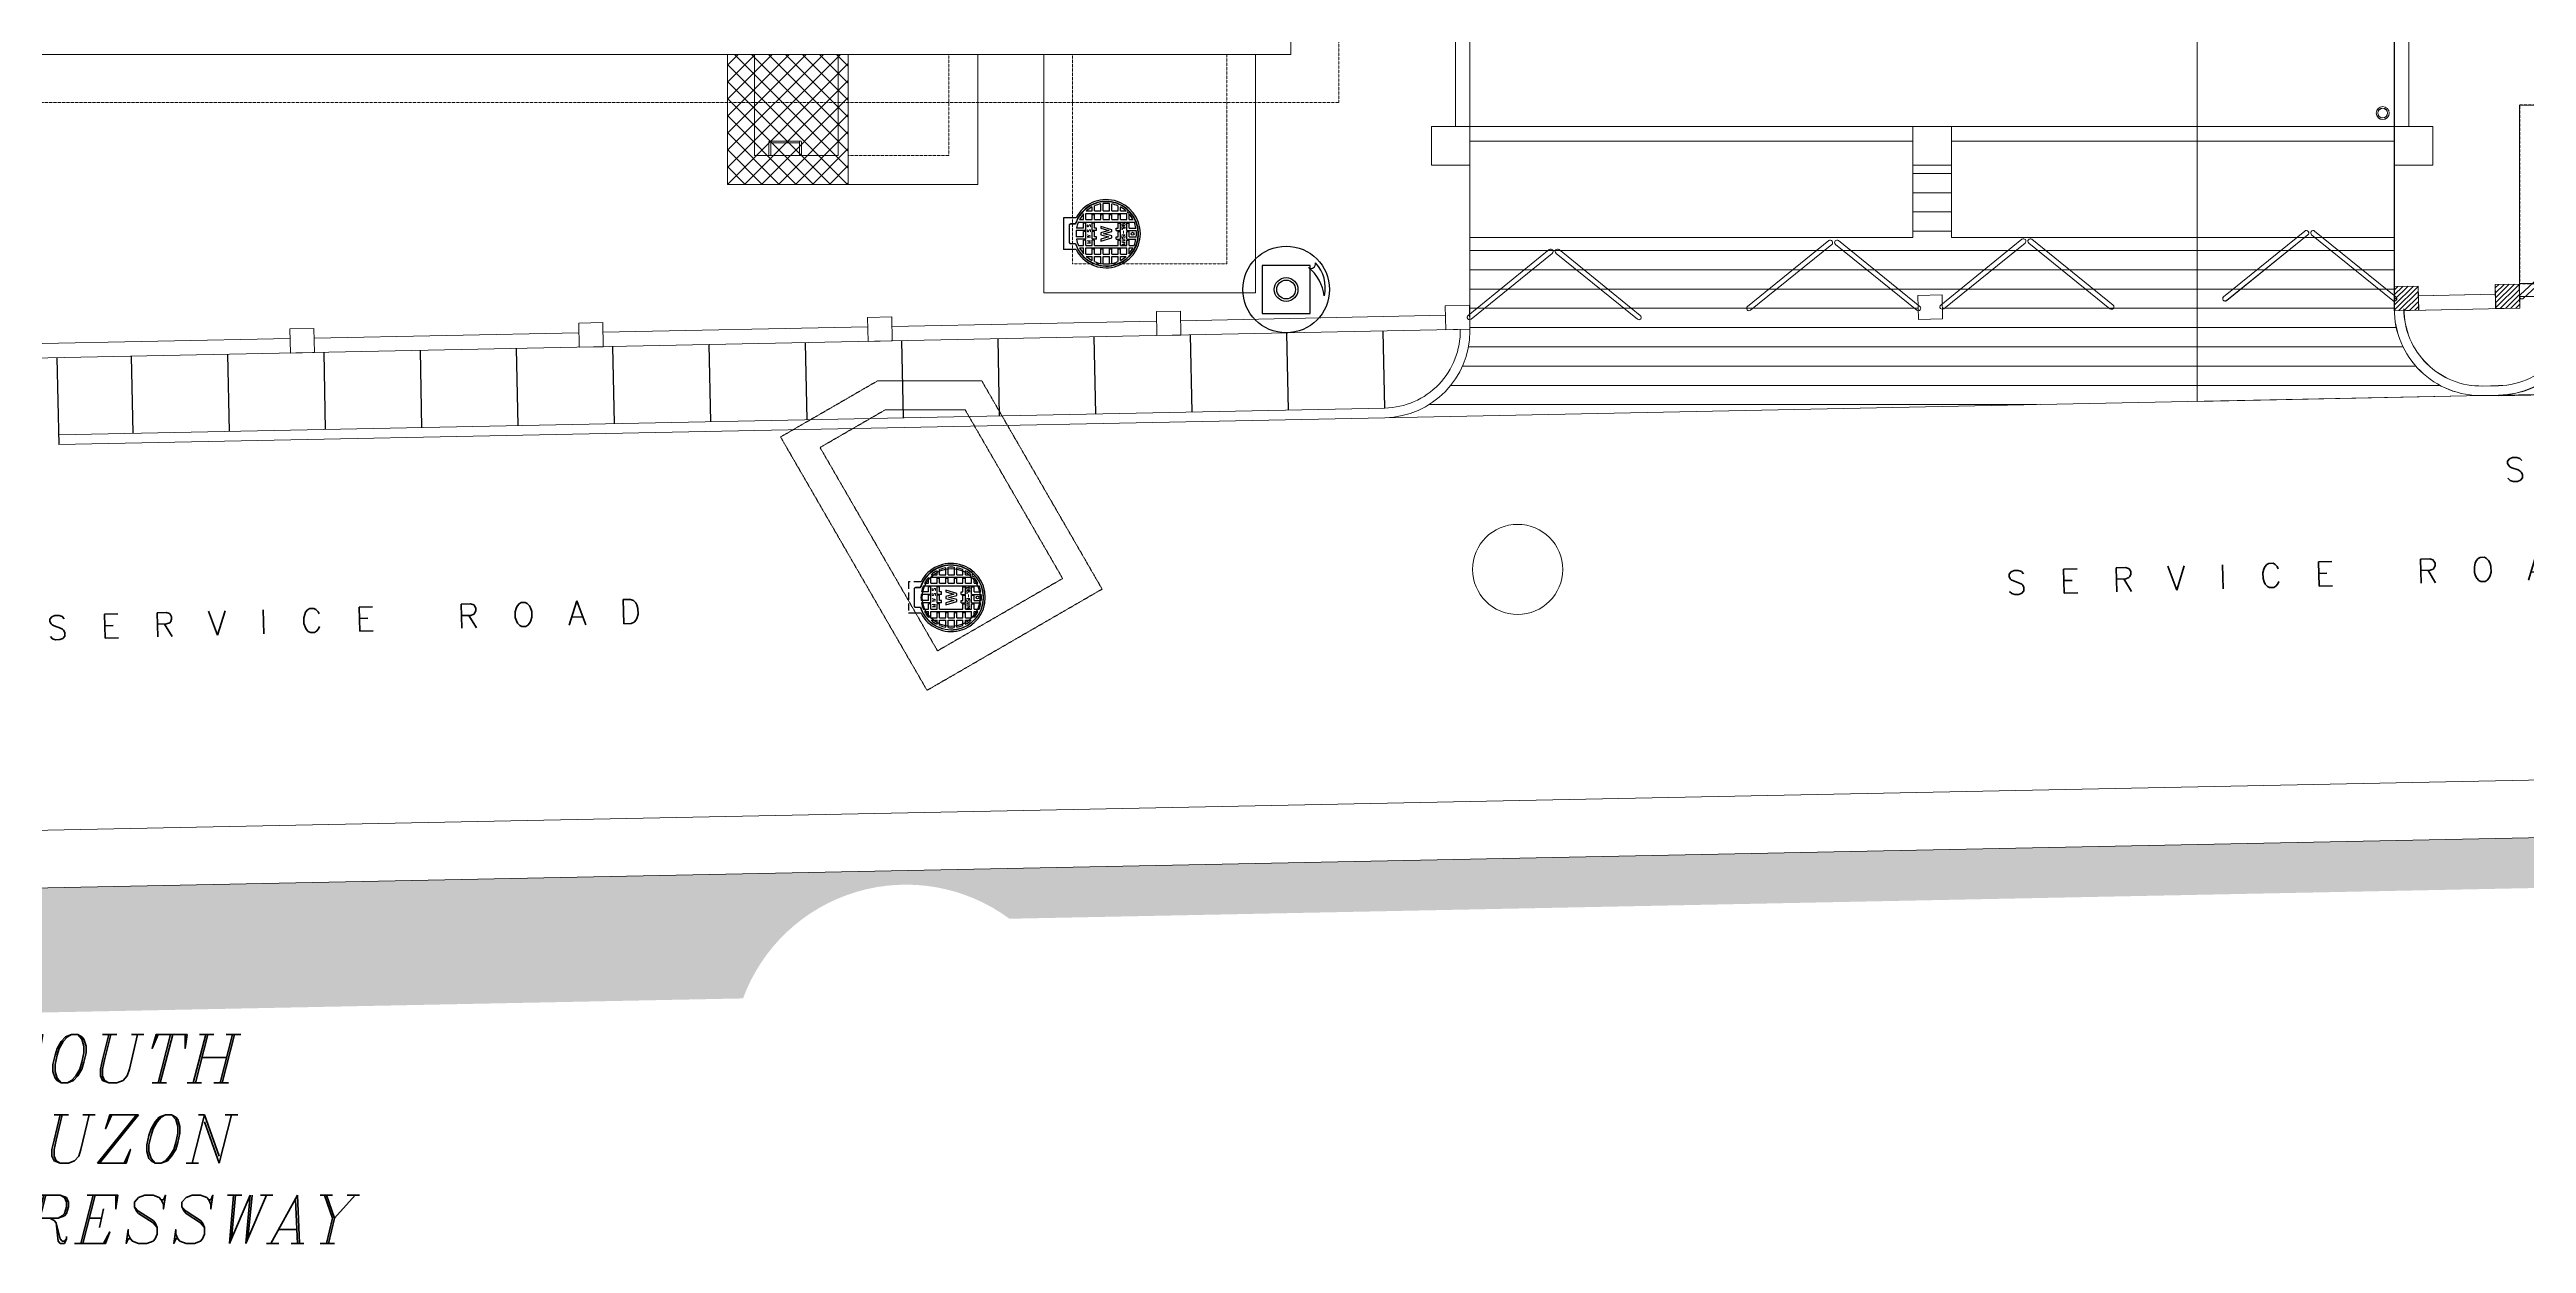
# Model space of a CAD drawing. Header units: inches. Extents: x 25480 to 951550, y -607927 to 1377809.
# Drawn here: x 462051 to 487772, y 332753 to 345146 of the extents above; entities that cross this region are included whole.
import ezdxf
from ezdxf.enums import TextEntityAlignment as Align

# ---------------------------------------------------------------- set-up
doc = ezdxf.new("R2010")
doc.units = ezdxf.units.IN
doc.header["$MEASUREMENT"] = 0
doc.linetypes.add('HIDDEN', pattern=[0.375, 0.25, -0.125])
doc.linetypes.add('HIDDENX2', pattern=[0.75, 0.5, -0.25])
doc.layers.add('DIM', color=251, linetype='Continuous', lineweight=0)
doc.layers.add('M-HVAC-EQPM-NEW', color=5, linetype='Continuous')
doc.layers.add('M-X-BKGD', color=8, linetype='Continuous')
doc.styles.add('SIMPLEX', font='simplex.shx')
doc.styles.add('style2', font='simplex.shx', dxfattribs={"height": 0.015})
pattern_1 = [(4.16553, (493005.23, 337518.185), (9003.11766, 711.596855), [100.902, -9989.316]), (321.12243, (493105.866, 337525.514), (-7010.250553, 5693.759005), [173.151, -17141.944]), (268.66313, (493240.663, 337416.835), (306.18396, 11145.346756), [122.091, -12087.024]), (43.42643, (493581.5, 337349.43), (-10931.96553, -10298.282956), [157.6785, -15610.1685]), (68.98643, (493696.014, 337457.823), (-3530.17963, -9088.472867), [154.616, -15307.03]), (133.42643, (493751.458, 337602.157), (10298.282956, -10931.96553), [157.6785, -15610.1685]), (173.84693, (493643.066, 337716.672), (12227.129326, -1345.29102), [208.522, -20643.637]), (208.40803, (493435.746, 337739.022), (-15216.429328, -8262.733807), [196.866, -19489.741]), (257.58233, (493262.586, 337645.364), (-2427.058433, -11188.02435), [158.2125, -15663.055]), (311.38913, (493228.565, 337490.85), (-5430.260105, 6255.97933), [180.624, -8850.572]), (358.55013, (493347.987, 337355.342), (12205.792265, -284.8446), [233.586, -23125.031]), (274.96683, (493051.21, 337869.2), (668.92233, -6882.22696), [79.726, -7892.883]), (307.62193, (493058.114, 337789.772), (-5992.479818, 7835.986111), [151.678, -15016.133]), (1.1527, (493150.7, 337669.63), (519.554, 540.892), [106.066, -954.594]), (339.35133, (493126.22, 337568.36), (-3743.56675, 1515.98464), [57.1185, -5654.711]), (67.95413, (493179.67, 337548.22), (-1017.76983, -2142.22907), [80.777, -3958.0965]), (167.11653, (493209.99, 337623.09), (-2661.78298, 476.87555), [131.197, -4242.017]), (297.71783, (493082.1, 337652.34), (-562.2307, 1579.9987), [94.868, -2276.84]), (152.54223, (493493.39, 337246.875), (-6967.57603, 3572.86781), [132.9, -13157.134]), (206.49893, (493375.46, 337308.155), (7878.657134, 3871.59745), [111.496, -11038.056]), (69.35133, (492978.19, 337544.16), (-1515.98464, -3743.56675), [114.236, -5597.5935]), (119.76323, (493018.47, 337651.06), (3850.260865, -6818.21028), [132.9, -13157.134]), (115.59673, (493815.51, 337582.23), (1665.35413, -3679.5512), [128.16, -6279.843]), (70.92783, (493760.14, 337697.81), (-3010.639065, -8547.57573), [107.3835, -10630.982]), (202.95413, (493492.33, 338090.25), (-3679.55298, -1665.35021), [114.236, -5597.5935]), (153.50673, (493387.14, 338045.7), (9109.805833, -4590.63639), [125.723, -12446.568]), (205.59673, (493757.37, 337835.67), (3679.5512, 1665.35413), [64.08, -6343.923]), (237.46263, (493524.78, 338059.08), (-1537.3251, -2683.11987), [38.2425, -3786.022]), (302.11653, (493504.22, 338026.84), (-1103.1227, 2099.5523), [154.616, -2937.7125]), (322.16173, (493586.417, 337895.88), (-5928.47056, 4654.646416), [143.2875, -14185.442]), (79.84283, (493256.75, 337671.77), (-498.2149, -1601.3377), [108.1665, -2595.997]), (129.30993, (493275.826, 337778.24), (-8156.04726, 9914.201881), [188.8455, -18695.672]), (197.09813, (493156.19, 337924.355), (5800.44365, 1708.02711), [77.217, -7644.5055]), (226.1527, (493082.4, 337901.65), (21.338, -1060.446), [45, -705]), (256.40913, (493581.65, 337869.263), (1473.31367, 5864.455914), [104.193, -10315.14]), (184.16553, (493557.164, 337767.99), (-9003.11766, -711.596855), [201.804, -9888.414]), (136.1527, (493355.9, 337753.3), (-1060.446, -21.338), [195, -555]), (101.45753, (493215.26, 337888.413), (1772.03315, -8981.781657), [118.5855, -11739.9555]), (30.20733, (493191.7, 338004.63), (2619.1069, 1644.01324), [109.2015, -5350.881]), (343.79873, (493286.078, 338059.578), (15472.482433, -4462.598405), [177.799, -17602.1055]), (311.57883, (493456.816, 338009.97), (6512.041649, -7295.088476), [188.099, -18621.8055])]
pattern_2 = [(314.5323265, (-534237.744, -517723.44), (26.732058, 26.299184), [])]
pattern_3 = [(314.5323265, (-534216.594, -518773.633), (26.732058, 26.299184), [])]

# ---------------------------------------------------------------- blocks, each defined once
blk = doc.blocks.new('123')
at = {"layer": 'DIM', "linetype": 'Continuous', "lineweight": 0, "ltscale": 10}
h = blk.add_hatch(dxfattribs=at)
h.set_pattern_fill('ANSI31', color=8, scale=300, angle=-90.4677, style=0)
h.set_pattern_definition(pattern_2)
h.paths.add_polyline_path([(-785951, -1052408), (-785956, -1052158), (-786206, -1052163), (-786201, -1052413)])
h = blk.add_hatch(dxfattribs=at)
h.set_pattern_fill('ANSI31', color=8, scale=300, angle=-90.4677, style=0)
h.set_pattern_definition(pattern_2)
h.paths.add_polyline_path([(-785951, -1052408), (-785956, -1052158), (-786206, -1052163), (-786201, -1052413)])
h = blk.add_hatch(dxfattribs=at)
h.set_pattern_fill('ANSI31', color=8, scale=300, angle=-90.4677, style=0)
h.set_pattern_definition(pattern_3)
h.paths.add_polyline_path([(-785930, -1053458), (-785935, -1053208), (-786185, -1053213), (-786180, -1053463)])
h = blk.add_hatch(dxfattribs=at)
h.set_pattern_fill('ANSI31', color=8, scale=300, angle=-90.4677, style=0)
h.set_pattern_definition(pattern_3)
h.paths.add_polyline_path([(-785930, -1053458), (-785935, -1053208), (-786185, -1053213), (-786180, -1053463)])
at = {"ltscale": 10}
for p, q in [((-787084, -1053244), (-786957, -1059594)), ((-786058, -1053461), (-785950, -1058674))]:
    blk.add_line(p, q, dxfattribs=at)
at = {"layer": 'DIM', "linetype": 'Continuous', "lineweight": 0, "ltscale": 10}
for p, q in [((-787147, -1050112), (-787088, -1053078)), ((-786981, -1052635), (-786981, -1050112)), ((-786781, -1052383), (-786781, -1050112)), ((-786581, -1052251), (-786581, -1050112)), ((-786381, -1052181), (-786381, -1050112)), ((-786181, -1052160), (-786181, -1050112)), ((-785981, -1052160), (-785981, -1050112)), ((-785781, -1052160), (-785781, -1050112)), ((-785581, -1052160), (-785581, -1050112)), ((-787084, -1053244), (-786957, -1059594))]:
    blk.add_line(p, q, dxfattribs=at)
at = {"layer": 'DIM', "color": 8, "linetype": 'Continuous', "lineweight": 0, "ltscale": 10}
for p, q in [((-782586, -1050112), (-787147, -1050112)), ((-785445, -1052160), (-785445, -1050112)), ((-784445, -1052160), (-784445, -1050112)), ((-784445, -1052160), (-784445, -1050112)), ((-784295, -1051727), (-784295, -1050112)), ((-784295, -1051727), (-784295, -1050112)), ((-784295, -1052160), (-784295, -1051727)), ((-784295, -1052160), (-784295, -1051727)), ((-786206, -1052160), (-786180, -1053463)), ((-786206, -1052160), (-786180, -1053463)), ((-784695, -1052160), (-786188, -1052160)), ((-784695, -1052160), (-786188, -1052160)), ((-786056, -1052160), (-786056, -1052160)), ((-786056, -1052160), (-786056, -1052160)), ((-776395, -1052160), (-784445, -1052160)), ((-776395, -1052160), (-784445, -1052160)), ((-784295, -1052160), (-784295, -1052560)), ((-784295, -1052160), (-784295, -1052560)), ((-786051, -1052410), (-786035, -1053210)), ((-786051, -1052410), (-786035, -1053210)), ((-780195, -1052310), (-784295, -1052310)), ((-780195, -1052310), (-784295, -1052310)), ((-784295, -1052560), (-784695, -1052560)), ((-784295, -1052560), (-784695, -1052560)), ((-787088, -1053078), (-787084, -1053244)), ((-787088, -1053078), (-787084, -1053244)), ((-786988, -1053076), (-786984, -1053242)), ((-786988, -1053076), (-786984, -1053242)), ((-785923, -1053460), (-784071, -1053460)), ((-785923, -1053460), (-784071, -1053460))]:
    blk.add_line(p, q, dxfattribs=at)
at = {"layer": 'DIM'}
for points in [[(-785418, -1051263, 1), (-785379, -1051231), (-786061, -1050388, 1), (-786100, -1050419)], [(-785379, -1051333, 1), (-785418, -1051302), (-786100, -1052145, 1), (-786061, -1052176)], [(-785602, -1054017, 1), (-785565, -1053983), (-786040, -1053468, 1), (-786077, -1053502)]]:
    blk.add_lwpolyline(points, format="xyb", close=True, dxfattribs=at)
at = {"layer": 'DIM', "color": 8, "linetype": 'Continuous', "lineweight": 0, "ltscale": 10}
for points in [[(-786206, -1052163), (-786201, -1052413), (-785951, -1052408), (-785956, -1052158)], [(-786206, -1052163), (-786201, -1052413), (-785951, -1052408), (-785956, -1052158)], [(-784295, -1052560), (-784295, -1052160), (-784695, -1052160), (-784695, -1052560)], [(-784295, -1052560), (-784295, -1052160), (-784695, -1052160), (-784695, -1052560)], [(-786185, -1053213), (-786180, -1053463), (-785930, -1053458), (-785935, -1053208)], [(-786185, -1053213), (-786180, -1053463), (-785930, -1053458), (-785935, -1053208)], [(-784071, -1053460), (-784071, -1054126), (-786058, -1054126), (-786058, -1053460)]]:
    blk.add_lwpolyline(points, close=True, dxfattribs=at)
at = {"layer": 'DIM', "linetype": 'HIDDENX2', "lineweight": 0, "ltscale": 10}
blk.add_lwpolyline([(-784071, -1061656), (-784071, -1053460), (-785923, -1053460), (-785923, -1061656)], close=True, dxfattribs=at)
blk.add_lwpolyline([(-784071, -1061656), (-784071, -1053460), (-785923, -1053460), (-785923, -1061656)], close=True, dxfattribs=at)
at = {"layer": 'DIM', "color": 8, "linetype": 'Continuous', "lineweight": 0, "ltscale": 10}
for radius in [67.4, 50, 50]:
    blk.add_circle((-784154, -1052040), radius, dxfattribs=at)
for centre, radius, start, end in [((-786188, -1053060), 900, 90, 181.1527), ((-786188, -1053060), 900, 90, 181.1527), ((-786188, -1053060), 800, 90, 181.1527), ((-786188, -1053060), 800, 90, 181.1527), ((-786184, -1053226), 900, 181.1527, 270), ((-786184, -1053226), 900, 181.1527, 270), ((-786184, -1053226), 800, 181.1527, 279.0731), ((-786184, -1053226), 800, 181.1527, 279.0731)]:
    blk.add_arc(centre, radius, start, end, dxfattribs=at)
at = {"layer": 'DIM', "linetype": 'Continuous', "lineweight": 0, "ltscale": 10, "insert": (-787770, -1056391), "char_height": 250, "attachment_point": 5, "rotation": 271.6161, "style": 'SIMPLEX'}
blk.add_mtext('\\A1;S  E  R  V  I  C  E     R  O  A  D  ', dxfattribs=at)
blk.add_mtext('\\A1;S  E  R  V  I  C  E     R  O  A  D  ', dxfattribs=at)

msp = doc.modelspace()

# ---------------------------------------------------------------- hatches: boundary and pattern name
at = {"layer": 'M-X-BKGD'}
h = msp.add_hatch(dxfattribs=at)
h.set_pattern_fill('ANSI37', color=8, scale=1000, style=0)
h.set_pattern_definition([(45, (435241.31, 330757.27), (-88.38835, 88.38835), []), (135, (435241.31, 330757.27), (-88.38835, -88.38835), [])])
h.paths.add_polyline_path([(470345, 344596), (469090, 344596), (469090, 343746), (470345, 343746)])
h.paths.add_polyline_path([(470345, 345096), (469090, 345096), (469090, 344596), (470345, 344596)])
h = msp.add_hatch(dxfattribs=at)
h.set_pattern_fill('GRAVEL', color=8, scale=750, angle=135, style=0)
h.set_pattern_definition(pattern_1)
h.paths.add_polyline_path([(491328, 337033), (468473, 336573), (468499, 335281), (469252, 335296, -0.500163), (472019, 336123), (491338, 336512)])
h = msp.add_hatch(dxfattribs=at)
h.set_pattern_fill('GRAVEL', color=8, scale=750, angle=135, style=0)
h.set_pattern_definition(pattern_1)
h.paths.add_polyline_path([(468473, 336573), (438633, 335973), (438659, 334681), (468499, 335281)])

# ---------------------------------------------------------------- linework, layer by layer
at = {"layer": 'M-HVAC-EQPM-NEW', "color": 8, "linetype": 'Continuous', "lineweight": 0, "ltscale": 10}
for centre, radius in [((486279, 344486), 67.4), ((486279, 344486), 50), ((486279, 344486), 50), ((477296, 339749), 468)]:
    msp.add_circle(centre, radius, dxfattribs=at)
at = {"layer": 'M-HVAC-EQPM-NEW', "color": 8}
for centre, radius in [((473298, 343234), 14.9), ((473298, 343234), 14.9), ((474892, 342655), 450), ((474892, 342655), 123), ((474892, 342655), 97.2), ((471414, 339458), 300), ((471414, 339458), 300), ((471688, 339458), 14.9), ((471688, 339458), 14.9)]:
    msp.add_circle(centre, radius, dxfattribs=at)
at = {"layer": 'M-X-BKGD', "color": 8, "linetype": 'Continuous', "lineweight": 0, "ltscale": 10}
for p, q in [((474940, 355096), (474940, 345096)), ((474940, 355096), (474940, 345096)), ((476800, 352246), (476800, 344346)), ((476800, 352246), (476800, 344346)), ((486400, 352246), (486400, 344196)), ((486400, 352246), (486400, 344196)), ((476650, 344346), (476650, 348396)), ((476650, 348396), (476650, 344396)), ((476650, 344346), (476650, 348396)), ((476650, 348396), (476650, 344396)), ((486550, 348396), (486550, 344346)), ((486550, 348396), (486550, 344346)), ((474940, 345096), (447296, 345096)), ((474940, 345096), (447296, 345096)), ((469090, 345096), (469090, 343746)), ((469090, 345096), (469090, 343746)), ((471690, 345096), (471690, 343746)), ((471690, 345096), (471690, 343746)), ((487700, 342718), (487700, 344570)), ((487700, 342718), (487700, 344570)), ((477200, 344346), (476800, 344346)), ((477200, 344346), (476800, 344346)), ((476800, 344196), (477200, 344196)), ((477200, 344196), (476800, 344196)), ((476800, 344196), (477200, 344196)), ((477200, 344196), (476800, 344196)), ((485967, 344346), (477200, 344346)), ((485967, 344346), (477200, 344346)), ((481400, 344196), (477200, 344196)), ((481400, 344196), (477200, 344196)), ((486400, 344196), (481800, 344196)), ((486400, 344196), (481800, 344196)), ((486400, 344346), (485967, 344346)), ((486400, 344346), (485967, 344346)), ((486400, 344346), (486800, 344346)), ((486400, 344346), (486800, 344346)), ((486800, 344346), (486800, 343946)), ((486800, 344346), (486800, 343946)), ((476800, 343946), (476800, 342224)), ((476800, 343946), (476800, 342224)), ((481400, 343196), (481400, 343946)), ((481400, 343196), (481400, 343946)), ((481800, 343196), (481800, 343946)), ((481800, 343196), (481800, 343946)), ((486400, 343946), (486400, 342453)), ((486400, 343946), (486400, 342453)), ((471690, 343746), (469090, 343746)), ((471690, 343746), (469090, 343746)), ((481800, 343860), (481400, 343860)), ((481800, 343660), (481400, 343660)), ((481800, 343460), (481400, 343460)), ((476800, 343196), (481383, 343196)), ((476800, 343196), (481400, 343196)), ((481800, 343260), (481400, 343260)), ((486400, 343196), (481800, 343196)), ((486400, 343060), (476800, 343060)), ((486400, 342860), (476800, 342860)), ((486400, 342660), (476800, 342660)), ((486650, 342590), (487450, 342606)), ((486650, 342590), (487450, 342606)), ((473797, 342331), (476547, 342387)), ((476797, 342392), (476800, 342392)), ((481456, 342460), (476800, 342460)), ((486400, 342460), (481706, 342460)), ((486400, 342585), (486400, 342585)), ((486400, 342585), (486400, 342585)), ((486400, 342435), (487703, 342461)), ((486400, 342435), (487703, 342461)), ((449622, 341695), (476800, 342242)), ((449622, 341695), (476800, 342242)), ((461800, 342090), (464549, 342145)), ((464799, 342150), (467548, 342205)), ((467798, 342211), (470548, 342266)), ((470798, 342271), (473547, 342326)), ((486421, 342260), (476800, 342260)), ((486623, 341860), (476723, 341860)), ((486490, 342060), (476785, 342060)), ((486874, 341660), (476601, 341660)), ((487316, 341653), (487482, 341656)), ((487316, 341653), (487482, 341656)), ((487484, 341556), (493834, 341684)), ((462144, 341147), (475916, 341424)), ((462146, 341047), (475918, 341324)), ((462146, 341047), (475918, 341324)), ((475918, 341324), (487318, 341553)), ((482683, 341460), (476376, 341460)), ((487318, 341553), (487484, 341556)), ((487318, 341553), (487484, 341556)), ((437858, 336557), (512601, 338061)), ((437870, 335957), (512613, 337461))]:
    msp.add_line(p, q, dxfattribs=at)
at = {"layer": 'M-X-BKGD', "color": 8, "linetype": 'HIDDEN', "lineweight": 0, "ltscale": 10}
for p, q in [((475440, 354596), (475440, 344596)), ((475440, 354596), (475440, 344596)), ((471390, 345096), (471390, 344046)), ((471390, 345096), (471390, 344046)), ((475440, 344596), (446796, 344596)), ((475440, 344596), (446796, 344596)), ((471390, 344046), (470345, 344046)), ((471390, 344046), (470345, 344046))]:
    msp.add_line(p, q, dxfattribs=at)
at = {"layer": 'M-X-BKGD', "color": 8, "lineweight": 0}
for p, q in [((469370, 345096), (469370, 344046)), ((469370, 345096), (469370, 344046)), ((470240, 345096), (470240, 344046)), ((470240, 345096), (470240, 344046)), ((470345, 343746), (470345, 345096)), ((470345, 343746), (470345, 345096)), ((469520, 344046), (469520, 344186)), ((469520, 344046), (469520, 344186)), ((469850, 344196), (469530, 344196)), ((469850, 344196), (469530, 344196)), ((469540, 344046), (469540, 344186)), ((469540, 344046), (469540, 344186)), ((469840, 344176), (469540, 344176)), ((469840, 344176), (469540, 344176)), ((469840, 344046), (469840, 344186)), ((469840, 344046), (469840, 344186)), ((469860, 344046), (469860, 344186)), ((469860, 344046), (469860, 344186)), ((469370, 344046), (470240, 344046)), ((469370, 344046), (470240, 344046))]:
    msp.add_line(p, q, dxfattribs=at)
at = {"layer": 'M-X-BKGD', "color": 8}
for p, q in [((472579, 343398), (472579, 343070)), ((472711, 343398), (472579, 343398)), ((472579, 343398), (472579, 343070)), ((472711, 343398), (472579, 343398)), ((472747, 343380), (472788, 343380)), ((472747, 343380), (472788, 343380)), ((472788, 343380), (472788, 343441)), ((472788, 343380), (472788, 343441)), ((472813, 343380), (472813, 343445)), ((472813, 343445), (473236, 343445)), ((472813, 343380), (472813, 343445)), ((472813, 343445), (473236, 343445)), ((472813, 343380), (472878, 343380)), ((472813, 343380), (472878, 343380)), ((472817, 343470), (472878, 343470)), ((472817, 343470), (472878, 343470)), ((472878, 343470), (472878, 343511)), ((472878, 343470), (472878, 343511)), ((472878, 343380), (472878, 343435)), ((472878, 343435), (472903, 343435)), ((472878, 343380), (472878, 343435)), ((472878, 343435), (472903, 343435)), ((472903, 343470), (472903, 343523)), ((472903, 343470), (472903, 343523)), ((472903, 343470), (472967, 343470)), ((472903, 343470), (472967, 343470)), ((472903, 343380), (472903, 343435)), ((472903, 343380), (472903, 343435)), ((472903, 343380), (472967, 343380)), ((472903, 343380), (472967, 343380)), ((472967, 343470), (472967, 343542)), ((472967, 343470), (472967, 343542)), ((472967, 343435), (472992, 343435)), ((472967, 343380), (472967, 343435)), ((472967, 343435), (472992, 343435)), ((472967, 343380), (472967, 343435)), ((472992, 343470), (472992, 343546)), ((472992, 343470), (472992, 343546)), ((472992, 343470), (473057, 343470)), ((472992, 343470), (473057, 343470)), ((472992, 343380), (472992, 343435)), ((472992, 343380), (472992, 343435)), ((472992, 343380), (473057, 343380)), ((472992, 343380), (473057, 343380)), ((473057, 343470), (473057, 343546)), ((473057, 343470), (473057, 343546)), ((473057, 343380), (473057, 343435)), ((473057, 343435), (473082, 343435)), ((473057, 343380), (473057, 343435)), ((473057, 343435), (473082, 343435)), ((473082, 343470), (473082, 343542)), ((473082, 343470), (473082, 343542)), ((473082, 343470), (473146, 343470)), ((473082, 343470), (473146, 343470)), ((473082, 343380), (473082, 343435)), ((473082, 343380), (473082, 343435)), ((473082, 343380), (473146, 343380)), ((473082, 343380), (473146, 343380)), ((473146, 343470), (473146, 343523)), ((473146, 343470), (473146, 343523)), ((473146, 343380), (473146, 343435)), ((473146, 343435), (473171, 343435)), ((473146, 343380), (473146, 343435)), ((473146, 343435), (473171, 343435)), ((473171, 343470), (473171, 343511)), ((473171, 343470), (473171, 343511)), ((473171, 343470), (473232, 343470)), ((473171, 343470), (473232, 343470)), ((473171, 343380), (473171, 343435)), ((473171, 343380), (473171, 343435)), ((473171, 343380), (473236, 343380)), ((473171, 343380), (473236, 343380)), ((473236, 343380), (473236, 343445)), ((473236, 343380), (473236, 343445)), ((473261, 343380), (473261, 343441)), ((473261, 343380), (473261, 343441)), ((473261, 343380), (473302, 343380)), ((473261, 343380), (473302, 343380)), ((472813, 343266), (472712, 343266)), ((472813, 343266), (472712, 343266)), ((472788, 343201), (472712, 343201)), ((472788, 343201), (472712, 343201)), ((472788, 343291), (472716, 343291)), ((472788, 343291), (472716, 343291)), ((472813, 343176), (472716, 343176)), ((472813, 343176), (472716, 343176)), ((472735, 343355), (473314, 343355)), ((472735, 343355), (473314, 343355)), ((472813, 343345), (472788, 343345)), ((472788, 343291), (472788, 343345)), ((472813, 343345), (472788, 343345)), ((472788, 343291), (472788, 343345)), ((472813, 343256), (472788, 343256)), ((472788, 343201), (472788, 343256)), ((472813, 343256), (472788, 343256)), ((472788, 343201), (472788, 343256)), ((472813, 343166), (472788, 343166)), ((472788, 343112), (472788, 343166)), ((472813, 343166), (472788, 343166)), ((472788, 343112), (472788, 343166)), ((472813, 343266), (472813, 343345)), ((472813, 343266), (472813, 343345)), ((472813, 343176), (472813, 343256)), ((472813, 343176), (472813, 343256)), ((472813, 343112), (472813, 343166)), ((472813, 343112), (472813, 343166)), ((472903, 343345), (472878, 343345)), ((472878, 343266), (472878, 343345)), ((472903, 343345), (472878, 343345)), ((472878, 343266), (472878, 343345)), ((472923, 343266), (472878, 343266)), ((472923, 343266), (472878, 343266)), ((472878, 343176), (472878, 343256)), ((472903, 343256), (472878, 343256)), ((472878, 343176), (472878, 343256)), ((472903, 343256), (472878, 343256)), ((472923, 343176), (472878, 343176)), ((472923, 343176), (472878, 343176)), ((472903, 343166), (472878, 343166)), ((472878, 343112), (472878, 343166)), ((472903, 343166), (472878, 343166)), ((472878, 343112), (472878, 343166)), ((472903, 343291), (472903, 343345)), ((472903, 343291), (472903, 343345)), ((472923, 343291), (472903, 343291)), ((472923, 343291), (472903, 343291)), ((472903, 343201), (472903, 343256)), ((472903, 343201), (472903, 343256)), ((472923, 343201), (472903, 343201)), ((472923, 343201), (472903, 343201)), ((472903, 343112), (472903, 343166)), ((472903, 343112), (472903, 343166)), ((472923, 343266), (472923, 343291)), ((472923, 343266), (472923, 343291)), ((472923, 343176), (472923, 343201)), ((472923, 343176), (472923, 343201)), ((472968, 343309), (472968, 343290)), ((473081, 343275), (472968, 343309)), ((472968, 343309), (472968, 343290)), ((473081, 343275), (472968, 343309)), ((472968, 343290), (473052, 343266)), ((472968, 343290), (473052, 343266)), ((473052, 343266), (472968, 343244)), ((473052, 343266), (472968, 343244)), ((472968, 343244), (472968, 343223)), ((472968, 343244), (472968, 343223)), ((472968, 343223), (473052, 343201)), ((472968, 343223), (473052, 343201)), ((473052, 343201), (472968, 343177)), ((473052, 343201), (472968, 343177)), ((472968, 343158), (473081, 343192)), ((472968, 343158), (473081, 343192)), ((472968, 343177), (472968, 343158)), ((472968, 343177), (472968, 343158)), ((472997, 343234), (473081, 343256)), ((472997, 343234), (473081, 343256)), ((473081, 343212), (472997, 343234)), ((473081, 343212), (472997, 343234)), ((473041, 343222), (473041, 343222)), ((473041, 343222), (473041, 343222)), ((473052, 343201), (473052, 343201)), ((473052, 343201), (473052, 343201)), ((473081, 343256), (473081, 343275)), ((473081, 343256), (473081, 343275)), ((473081, 343192), (473081, 343212)), ((473081, 343192), (473081, 343212)), ((473126, 343266), (473126, 343291)), ((473126, 343291), (473146, 343291)), ((473126, 343266), (473126, 343291)), ((473126, 343291), (473146, 343291)), ((473126, 343266), (473171, 343266)), ((473126, 343266), (473171, 343266)), ((473126, 343176), (473126, 343201)), ((473126, 343201), (473146, 343201)), ((473126, 343176), (473126, 343201)), ((473126, 343201), (473146, 343201)), ((473126, 343176), (473171, 343176)), ((473126, 343176), (473171, 343176)), ((473146, 343345), (473171, 343345)), ((473146, 343291), (473146, 343345)), ((473146, 343345), (473171, 343345)), ((473146, 343291), (473146, 343345)), ((473146, 343201), (473146, 343256)), ((473146, 343256), (473171, 343256)), ((473146, 343201), (473146, 343256)), ((473146, 343256), (473171, 343256)), ((473146, 343166), (473171, 343166)), ((473146, 343112), (473146, 343166)), ((473146, 343166), (473171, 343166)), ((473146, 343112), (473146, 343166)), ((473171, 343266), (473171, 343345)), ((473171, 343266), (473171, 343345)), ((473171, 343176), (473171, 343256)), ((473171, 343176), (473171, 343256)), ((473171, 343112), (473171, 343166)), ((473171, 343112), (473171, 343166)), ((473236, 343345), (473261, 343345)), ((473236, 343266), (473236, 343345)), ((473236, 343345), (473261, 343345)), ((473236, 343266), (473236, 343345)), ((473236, 343266), (473337, 343266)), ((473236, 343266), (473337, 343266)), ((473236, 343256), (473261, 343256)), ((473236, 343176), (473236, 343256)), ((473236, 343256), (473261, 343256)), ((473236, 343176), (473236, 343256)), ((473236, 343176), (473333, 343176)), ((473236, 343176), (473333, 343176)), ((473236, 343166), (473261, 343166)), ((473236, 343112), (473236, 343166)), ((473236, 343166), (473261, 343166)), ((473236, 343112), (473236, 343166)), ((473261, 343291), (473261, 343345)), ((473261, 343291), (473261, 343345)), ((473261, 343291), (473333, 343291)), ((473261, 343291), (473333, 343291)), ((473261, 343201), (473261, 343256)), ((473261, 343201), (473261, 343256)), ((473261, 343201), (473337, 343201)), ((473261, 343201), (473337, 343201)), ((473261, 343112), (473261, 343166)), ((473261, 343112), (473261, 343166)), ((472711, 343070), (472579, 343070)), ((472711, 343070), (472579, 343070)), ((472735, 343112), (472788, 343112)), ((472735, 343112), (472788, 343112)), ((472747, 343087), (472788, 343087)), ((472747, 343087), (472788, 343087)), ((472788, 343026), (472788, 343087)), ((472788, 343026), (472788, 343087)), ((472813, 343112), (472878, 343112)), ((472813, 343112), (472878, 343112)), ((472813, 343022), (472813, 343087)), ((472813, 343087), (473236, 343087)), ((472813, 343022), (472813, 343087)), ((472813, 343087), (473236, 343087)), ((472813, 343022), (472878, 343022)), ((472813, 343022), (472878, 343022)), ((472817, 342997), (472878, 342997)), ((472817, 342997), (472878, 342997)), ((472878, 343077), (472903, 343077)), ((472878, 343022), (472878, 343077)), ((472878, 343077), (472903, 343077)), ((472878, 343022), (472878, 343077)), ((472878, 342956), (472878, 342997)), ((472878, 342956), (472878, 342997)), ((472903, 343112), (473146, 343112)), ((472903, 343112), (473146, 343112)), ((472903, 343022), (472903, 343077)), ((472903, 343022), (472903, 343077)), ((472903, 343022), (472967, 343022)), ((472903, 343022), (472967, 343022)), ((472903, 342997), (472967, 342997)), ((472903, 342944), (472903, 342997)), ((472903, 342997), (472967, 342997)), ((472903, 342944), (472903, 342997)), ((472967, 343077), (472992, 343077)), ((472967, 343022), (472967, 343077)), ((472967, 343077), (472992, 343077)), ((472967, 343022), (472967, 343077)), ((472967, 342925), (472967, 342997)), ((472967, 342925), (472967, 342997)), ((472992, 343022), (472992, 343077)), ((472992, 343022), (472992, 343077)), ((472992, 343022), (473057, 343022)), ((472992, 343022), (473057, 343022)), ((472992, 342997), (473057, 342997)), ((472992, 342921), (472992, 342997)), ((472992, 342997), (473057, 342997)), ((472992, 342921), (472992, 342997)), ((473057, 343022), (473057, 343077)), ((473057, 343077), (473082, 343077)), ((473057, 343022), (473057, 343077)), ((473057, 343077), (473082, 343077)), ((473057, 342921), (473057, 342997)), ((473057, 342921), (473057, 342997)), ((473082, 343022), (473082, 343077)), ((473082, 343022), (473082, 343077)), ((473082, 343022), (473146, 343022)), ((473082, 343022), (473146, 343022)), ((473082, 342997), (473146, 342997)), ((473082, 342925), (473082, 342997)), ((473082, 342997), (473146, 342997)), ((473082, 342925), (473082, 342997)), ((473146, 343077), (473171, 343077)), ((473146, 343022), (473146, 343077)), ((473146, 343077), (473171, 343077)), ((473146, 343022), (473146, 343077)), ((473146, 342944), (473146, 342997)), ((473146, 342944), (473146, 342997)), ((473171, 343112), (473236, 343112)), ((473171, 343112), (473236, 343112)), ((473171, 343022), (473171, 343077)), ((473171, 343022), (473171, 343077)), ((473171, 343022), (473236, 343022)), ((473171, 343022), (473236, 343022)), ((473171, 342997), (473232, 342997)), ((473171, 342956), (473171, 342997)), ((473171, 342997), (473232, 342997)), ((473171, 342956), (473171, 342997)), ((473236, 343022), (473236, 343087)), ((473236, 343022), (473236, 343087)), ((473261, 343112), (473314, 343112)), ((473261, 343112), (473314, 343112)), ((473261, 343026), (473261, 343087)), ((473261, 343087), (473302, 343087)), ((473261, 343026), (473261, 343087)), ((473261, 343087), (473302, 343087)), ((462128, 341946), (462146, 341047)), ((471125, 339580), (471704, 339580)), ((471125, 339580), (471704, 339580)), ((471137, 339605), (471178, 339605)), ((471137, 339605), (471178, 339605)), ((471178, 339605), (471178, 339665)), ((471178, 339605), (471178, 339665)), ((471203, 339570), (471178, 339570)), ((471178, 339515), (471178, 339570)), ((471203, 339570), (471178, 339570)), ((471178, 339515), (471178, 339570)), ((471203, 339605), (471203, 339669)), ((471203, 339669), (471626, 339669)), ((471203, 339605), (471203, 339669)), ((471203, 339669), (471626, 339669)), ((471203, 339605), (471268, 339605)), ((471203, 339605), (471268, 339605)), ((471203, 339490), (471203, 339570)), ((471203, 339490), (471203, 339570)), ((471207, 339694), (471268, 339694)), ((471207, 339694), (471268, 339694)), ((471268, 339694), (471268, 339736)), ((471268, 339694), (471268, 339736)), ((471268, 339605), (471268, 339659)), ((471268, 339659), (471293, 339659)), ((471268, 339605), (471268, 339659)), ((471268, 339659), (471293, 339659)), ((471293, 339570), (471268, 339570)), ((471268, 339490), (471268, 339570)), ((471293, 339570), (471268, 339570)), ((471268, 339490), (471268, 339570)), ((471293, 339694), (471293, 339748)), ((471293, 339694), (471293, 339748)), ((471293, 339694), (471357, 339694)), ((471293, 339694), (471357, 339694)), ((471293, 339605), (471293, 339659)), ((471293, 339605), (471293, 339659)), ((471293, 339605), (471357, 339605)), ((471293, 339605), (471357, 339605)), ((471293, 339515), (471293, 339570)), ((471293, 339515), (471293, 339570)), ((471357, 339694), (471357, 339767)), ((471357, 339694), (471357, 339767)), ((471357, 339659), (471382, 339659)), ((471357, 339605), (471357, 339659)), ((471357, 339659), (471382, 339659)), ((471357, 339605), (471357, 339659)), ((471358, 339533), (471358, 339515)), ((471471, 339500), (471358, 339533)), ((471358, 339533), (471358, 339515)), ((471471, 339500), (471358, 339533)), ((471382, 339694), (471382, 339771)), ((471382, 339694), (471382, 339771)), ((471382, 339694), (471447, 339694)), ((471382, 339694), (471447, 339694)), ((471382, 339605), (471382, 339659)), ((471382, 339605), (471382, 339659)), ((471382, 339605), (471447, 339605)), ((471382, 339605), (471447, 339605)), ((471447, 339694), (471447, 339771)), ((471447, 339694), (471447, 339771)), ((471447, 339605), (471447, 339659)), ((471447, 339659), (471472, 339659)), ((471447, 339605), (471447, 339659)), ((471447, 339659), (471472, 339659)), ((471472, 339694), (471472, 339767)), ((471472, 339694), (471472, 339767)), ((471472, 339694), (471536, 339694)), ((471472, 339694), (471536, 339694)), ((471472, 339605), (471472, 339659)), ((471472, 339605), (471472, 339659)), ((471472, 339605), (471536, 339605)), ((471472, 339605), (471536, 339605)), ((471536, 339694), (471536, 339748)), ((471536, 339694), (471536, 339748)), ((471536, 339605), (471536, 339659)), ((471536, 339659), (471561, 339659)), ((471536, 339605), (471536, 339659)), ((471536, 339659), (471561, 339659)), ((471536, 339570), (471561, 339570)), ((471536, 339515), (471536, 339570)), ((471536, 339570), (471561, 339570)), ((471536, 339515), (471536, 339570)), ((471561, 339694), (471561, 339736)), ((471561, 339694), (471561, 339736)), ((471561, 339694), (471622, 339694)), ((471561, 339694), (471622, 339694)), ((471561, 339605), (471561, 339659)), ((471561, 339605), (471561, 339659)), ((471561, 339605), (471626, 339605)), ((471561, 339605), (471626, 339605)), ((471561, 339490), (471561, 339570)), ((471561, 339490), (471561, 339570)), ((471626, 339605), (471626, 339669)), ((471626, 339605), (471626, 339669)), ((471626, 339570), (471651, 339570)), ((471626, 339490), (471626, 339570)), ((471626, 339570), (471651, 339570)), ((471626, 339490), (471626, 339570)), ((471651, 339605), (471651, 339665)), ((471651, 339605), (471651, 339665)), ((471651, 339605), (471692, 339605)), ((471651, 339605), (471692, 339605)), ((471651, 339515), (471651, 339570)), ((471651, 339515), (471651, 339570)), ((471101, 339294), (470969, 339294)), ((471101, 339294), (470969, 339294)), ((471203, 339490), (471102, 339490)), ((471203, 339490), (471102, 339490)), ((471178, 339426), (471102, 339426)), ((471178, 339426), (471102, 339426)), ((471178, 339515), (471106, 339515)), ((471178, 339515), (471106, 339515)), ((471203, 339401), (471106, 339401)), ((471203, 339401), (471106, 339401)), ((471125, 339336), (471178, 339336)), ((471125, 339336), (471178, 339336)), ((471137, 339312), (471178, 339312)), ((471137, 339312), (471178, 339312)), ((471203, 339481), (471178, 339481)), ((471178, 339426), (471178, 339481)), ((471203, 339481), (471178, 339481)), ((471178, 339426), (471178, 339481)), ((471203, 339391), (471178, 339391)), ((471178, 339336), (471178, 339391)), ((471203, 339391), (471178, 339391)), ((471178, 339336), (471178, 339391)), ((471178, 339251), (471178, 339312)), ((471178, 339251), (471178, 339312)), ((471203, 339401), (471203, 339481)), ((471203, 339401), (471203, 339481)), ((471203, 339336), (471203, 339391)), ((471203, 339336), (471203, 339391)), ((471203, 339336), (471268, 339336)), ((471203, 339336), (471268, 339336)), ((471203, 339247), (471203, 339312)), ((471203, 339312), (471626, 339312)), ((471203, 339247), (471203, 339312)), ((471203, 339312), (471626, 339312)), ((471313, 339490), (471268, 339490)), ((471313, 339490), (471268, 339490)), ((471268, 339401), (471268, 339481)), ((471293, 339481), (471268, 339481)), ((471268, 339401), (471268, 339481)), ((471293, 339481), (471268, 339481)), ((471313, 339401), (471268, 339401)), ((471313, 339401), (471268, 339401)), ((471293, 339391), (471268, 339391)), ((471268, 339336), (471268, 339391)), ((471293, 339391), (471268, 339391)), ((471268, 339336), (471268, 339391)), ((471268, 339302), (471293, 339302)), ((471268, 339247), (471268, 339302)), ((471268, 339302), (471293, 339302)), ((471268, 339247), (471268, 339302)), ((471313, 339515), (471293, 339515)), ((471313, 339515), (471293, 339515)), ((471293, 339426), (471293, 339481)), ((471293, 339426), (471293, 339481)), ((471313, 339426), (471293, 339426)), ((471313, 339426), (471293, 339426)), ((471293, 339336), (471293, 339391)), ((471293, 339336), (471293, 339391)), ((471293, 339336), (471536, 339336)), ((471293, 339336), (471536, 339336)), ((471293, 339247), (471293, 339302)), ((471293, 339247), (471293, 339302)), ((471313, 339490), (471313, 339515)), ((471313, 339490), (471313, 339515)), ((471313, 339401), (471313, 339426)), ((471313, 339401), (471313, 339426)), ((471357, 339302), (471382, 339302)), ((471357, 339247), (471357, 339302)), ((471357, 339302), (471382, 339302)), ((471357, 339247), (471357, 339302)), ((471358, 339515), (471442, 339491)), ((471358, 339515), (471442, 339491)), ((471442, 339491), (471358, 339469)), ((471442, 339491), (471358, 339469)), ((471358, 339469), (471358, 339448)), ((471358, 339469), (471358, 339448)), ((471358, 339448), (471442, 339426)), ((471358, 339448), (471442, 339426)), ((471442, 339426), (471358, 339401)), ((471442, 339426), (471358, 339401)), ((471358, 339383), (471471, 339416)), ((471358, 339383), (471471, 339416)), ((471358, 339401), (471358, 339383)), ((471358, 339401), (471358, 339383)), ((471382, 339247), (471382, 339302)), ((471382, 339247), (471382, 339302)), ((471387, 339458), (471471, 339480)), ((471387, 339458), (471471, 339480)), ((471471, 339436), (471387, 339458)), ((471471, 339436), (471387, 339458)), ((471431, 339447), (471431, 339447)), ((471431, 339447), (471431, 339447)), ((471442, 339426), (471442, 339426)), ((471442, 339426), (471442, 339426)), ((471447, 339247), (471447, 339302)), ((471447, 339302), (471472, 339302)), ((471447, 339247), (471447, 339302)), ((471447, 339302), (471472, 339302)), ((471471, 339480), (471471, 339500)), ((471471, 339480), (471471, 339500)), ((471471, 339416), (471471, 339436)), ((471471, 339416), (471471, 339436)), ((471472, 339247), (471472, 339302)), ((471472, 339247), (471472, 339302)), ((471516, 339490), (471516, 339515)), ((471516, 339515), (471536, 339515)), ((471516, 339490), (471516, 339515)), ((471516, 339515), (471536, 339515)), ((471516, 339490), (471561, 339490)), ((471516, 339490), (471561, 339490)), ((471516, 339401), (471516, 339426)), ((471516, 339426), (471536, 339426)), ((471516, 339401), (471516, 339426)), ((471516, 339426), (471536, 339426)), ((471516, 339401), (471561, 339401)), ((471516, 339401), (471561, 339401)), ((471536, 339426), (471536, 339481)), ((471536, 339481), (471561, 339481)), ((471536, 339426), (471536, 339481)), ((471536, 339481), (471561, 339481)), ((471536, 339391), (471561, 339391)), ((471536, 339336), (471536, 339391)), ((471536, 339391), (471561, 339391)), ((471536, 339336), (471536, 339391)), ((471536, 339302), (471561, 339302)), ((471536, 339247), (471536, 339302)), ((471536, 339302), (471561, 339302)), ((471536, 339247), (471536, 339302)), ((471561, 339401), (471561, 339481)), ((471561, 339401), (471561, 339481)), ((471561, 339336), (471561, 339391)), ((471561, 339336), (471561, 339391)), ((471561, 339336), (471626, 339336)), ((471561, 339336), (471626, 339336)), ((471561, 339247), (471561, 339302)), ((471561, 339247), (471561, 339302)), ((471626, 339490), (471727, 339490)), ((471626, 339490), (471727, 339490)), ((471626, 339481), (471651, 339481)), ((471626, 339401), (471626, 339481)), ((471626, 339481), (471651, 339481)), ((471626, 339401), (471626, 339481)), ((471626, 339401), (471723, 339401)), ((471626, 339401), (471723, 339401)), ((471626, 339391), (471651, 339391)), ((471626, 339336), (471626, 339391)), ((471626, 339391), (471651, 339391)), ((471626, 339336), (471626, 339391)), ((471626, 339247), (471626, 339312)), ((471626, 339247), (471626, 339312)), ((471651, 339515), (471723, 339515)), ((471651, 339515), (471723, 339515)), ((471651, 339426), (471651, 339481)), ((471651, 339426), (471651, 339481)), ((471651, 339426), (471727, 339426)), ((471651, 339426), (471727, 339426)), ((471651, 339336), (471651, 339391)), ((471651, 339336), (471651, 339391)), ((471651, 339336), (471704, 339336)), ((471651, 339336), (471704, 339336)), ((471651, 339251), (471651, 339312)), ((471651, 339312), (471692, 339312)), ((471651, 339251), (471651, 339312)), ((471651, 339312), (471692, 339312)), ((471203, 339247), (471268, 339247)), ((471203, 339247), (471268, 339247)), ((471207, 339222), (471268, 339222)), ((471207, 339222), (471268, 339222)), ((471268, 339180), (471268, 339222)), ((471268, 339180), (471268, 339222)), ((471293, 339247), (471357, 339247)), ((471293, 339247), (471357, 339247)), ((471293, 339222), (471357, 339222)), ((471293, 339169), (471293, 339222)), ((471293, 339222), (471357, 339222)), ((471293, 339169), (471293, 339222)), ((471357, 339149), (471357, 339222)), ((471357, 339149), (471357, 339222)), ((471382, 339247), (471447, 339247)), ((471382, 339247), (471447, 339247)), ((471382, 339222), (471447, 339222)), ((471382, 339146), (471382, 339222)), ((471382, 339222), (471447, 339222)), ((471382, 339146), (471382, 339222)), ((471447, 339146), (471447, 339222)), ((471447, 339146), (471447, 339222)), ((471472, 339247), (471536, 339247)), ((471472, 339247), (471536, 339247)), ((471472, 339222), (471536, 339222)), ((471472, 339149), (471472, 339222)), ((471472, 339222), (471536, 339222)), ((471472, 339149), (471472, 339222)), ((471536, 339169), (471536, 339222)), ((471536, 339169), (471536, 339222)), ((471561, 339247), (471626, 339247)), ((471561, 339247), (471626, 339247)), ((471561, 339222), (471622, 339222)), ((471561, 339180), (471561, 339222)), ((471561, 339222), (471622, 339222)), ((471561, 339180), (471561, 339222))]:
    msp.add_line(p, q, dxfattribs=at)
at = {"layer": 'M-X-BKGD', "color": 8, "ltscale": 10}
for p, q in [((469917, 341303), (469901, 342103)), ((470917, 341323), (470901, 342123)), ((471917, 341343), (471900, 342143)), ((472916, 341363), (472900, 342163)), ((473916, 341383), (473900, 342183)), ((474916, 341404), (474900, 342203)), ((475916, 341424), (475900, 342224)), ((462918, 341162), (462902, 341962)), ((463918, 341182), (463902, 341982)), ((464918, 341202), (464902, 342002)), ((465918, 341222), (465902, 342022)), ((466918, 341243), (466901, 342042)), ((467917, 341263), (467901, 342063)), ((468917, 341283), (468901, 342083)), ((487484, 341556), (493834, 341684))]:
    msp.add_line(p, q, dxfattribs=at)
at = {"layer": 'M-X-BKGD', "color": 8, "linetype": 'HIDDENX2', "lineweight": 0, "ltscale": 10}
for p, q in [((469642, 341124), (470650, 341707)), ((470650, 341707), (471731, 341707)), ((471731, 341707), (472981, 339545)), ((470052, 341015), (470731, 341407)), ((470731, 341407), (471558, 341407)), ((472571, 339655), (471558, 341407)), ((471163, 338494), (469642, 341124)), ((471272, 338904), (470052, 341015)), ((472981, 339545), (471163, 338494)), ((472571, 339655), (471272, 338904))]:
    msp.add_line(p, q, dxfattribs=at)
at = {"layer": 'M-X-BKGD', "color": 8, "linetype": 'HIDDEN', "ltscale": 300}
for p, q in [((470969, 339622), (470969, 339294)), ((471101, 339622), (470969, 339622)), ((470969, 339622), (470969, 339294)), ((471101, 339622), (470969, 339622))]:
    msp.add_line(p, q, dxfattribs=at)
at = {"layer": 'M-X-BKGD', "color": 8, "linetype": 'Continuous', "lineweight": 0, "ltscale": 10}
for points in [[(469090, 345096), (470345, 345096), (470345, 343746), (469090, 343746)], [(472375, 345096), (472375, 342621), (474575, 342621), (474575, 345096)], [(472375, 345096), (472375, 342621), (474575, 342621), (474575, 345096)], [(487700, 344570), (488366, 344570), (488366, 342582), (487700, 342582)], [(476400, 344346), (476800, 344346), (476800, 343946), (476400, 343946)], [(476400, 344346), (476800, 344346), (476800, 343946), (476400, 343946)], [(481400, 344346), (481800, 344346), (481800, 343946), (481400, 343946)], [(481400, 344346), (481800, 344346), (481800, 343946), (481400, 343946)], [(486800, 344346), (486400, 344346), (486400, 343946), (486800, 343946)], [(486800, 344346), (486400, 344346), (486400, 343946), (486800, 343946)], [(486403, 342435), (486653, 342440), (486648, 342690), (486398, 342685)], [(486403, 342435), (486653, 342440), (486648, 342690), (486398, 342685)], [(487453, 342456), (487703, 342461), (487698, 342711), (487448, 342706)], [(487453, 342456), (487703, 342461), (487698, 342711), (487448, 342706)], [(470551, 342116), (470801, 342121), (470796, 342371), (470546, 342366)], [(473550, 342176), (473800, 342181), (473795, 342431), (473545, 342426)], [(476550, 342237), (476800, 342242), (476795, 342492), (476545, 342487)], [(476550, 342237), (476800, 342242), (476795, 342492), (476545, 342487)], [(481458, 342344), (481708, 342349), (481703, 342599), (481453, 342594)], [(481458, 342344), (481708, 342349), (481703, 342599), (481453, 342594)], [(464552, 341995), (464802, 342000), (464797, 342250), (464547, 342245)], [(467551, 342056), (467801, 342061), (467796, 342311), (467546, 342305)]]:
    msp.add_lwpolyline(points, close=True, dxfattribs=at)
at = {"layer": 'M-X-BKGD', "color": 8, "linetype": 'HIDDEN', "lineweight": 0, "ltscale": 10}
msp.add_lwpolyline([(472675, 345096), (472675, 342921), (474275, 342921), (474275, 345096)], close=True, dxfattribs=at)
at = {"layer": 'M-X-BKGD', "color": 8, "linetype": 'HIDDEN', "ltscale": 10}
msp.add_lwpolyline([(495895, 344570), (487700, 344570), (487700, 342718), (495895, 342718)], close=True, dxfattribs=at)
msp.add_lwpolyline([(495895, 344570), (487700, 344570), (487700, 342718), (495895, 342718)], close=True, dxfattribs=at)
at = {"layer": 'M-X-BKGD', "color": 8}
for points in [[(472638, 343321), (472638, 343147, 0.414214), (472652, 343132), (472697, 343132, -0.320906), (472706, 343125, 6.02971), (472706, 343342, -0.320906), (472697, 343335), (472652, 343335, 0.414214)], [(472638, 343321), (472638, 343147, 0.414214), (472652, 343132), (472697, 343132, -0.320906), (472706, 343125, 6.02971), (472706, 343342, -0.320906), (472697, 343335), (472652, 343335, 0.414214)], [(472640, 343321), (472640, 343147, 0.414214), (472652, 343134), (472697, 343134, -0.320906), (472708, 343126, 6.02971), (472708, 343341, -0.320906), (472697, 343333), (472652, 343333, 0.414214)], [(472640, 343321), (472640, 343147, 0.414214), (472652, 343134), (472697, 343134, -0.320906), (472708, 343126, 6.02971), (472708, 343341, -0.320906), (472697, 343333), (472652, 343333, 0.414214)], [(471028, 339545), (471028, 339371, 0.414214), (471042, 339357), (471087, 339357, -0.320906), (471096, 339350, 6.02971), (471096, 339567, -0.320906), (471087, 339560), (471042, 339560, 0.414214)], [(471028, 339545), (471028, 339371, 0.414214), (471042, 339357), (471087, 339357, -0.320906), (471096, 339350, 6.02971), (471096, 339567, -0.320906), (471087, 339560), (471042, 339560, 0.414214)], [(471030, 339545), (471030, 339371, 0.414214), (471042, 339359), (471087, 339359, -0.320906), (471098, 339350, 6.02971), (471098, 339566, -0.320906), (471087, 339558), (471042, 339558, 0.414214)], [(471030, 339545), (471030, 339371, 0.414214), (471042, 339359), (471087, 339359, -0.320906), (471098, 339350, 6.02971), (471098, 339566, -0.320906), (471087, 339558), (471042, 339558, 0.414214)]]:
    msp.add_lwpolyline(points, format="xyb", close=True, dxfattribs=at)
for points in [[(473254, 343477), (473245, 343468, 1), (473259, 343454), (473268, 343463)], [(473254, 343477), (473245, 343468, 1), (473259, 343454), (473268, 343463)], [(471644, 339701), (471635, 339693, 1), (471649, 339679), (471658, 339687)], [(471644, 339701), (471635, 339693, 1), (471649, 339679), (471658, 339687)]]:
    msp.add_lwpolyline(points, format="xyb", dxfattribs=at)
at = {"layer": 'M-X-BKGD', "color": 8, "linetype": 'Continuous', "lineweight": 0, "ltscale": 10}
for points in [[(480558, 343123, 1), (480527, 343162), (479684, 342479, 1), (479715, 342440)], [(480629, 343162, 1), (480597, 343123), (481441, 342440, 1), (481472, 342479)], [(482565, 343137, 1), (482533, 343176), (481690, 342494, 1), (481721, 342455)], [(482635, 343176, 1), (482604, 343137), (483447, 342455, 1), (483479, 342494)], [(485502, 343223, 1), (485471, 343262), (484627, 342579, 1), (484659, 342540)], [(485572, 343262, 1), (485541, 343223), (486384, 342540, 1), (486416, 342579)], [(477656, 343030, 1), (477625, 343069), (476781, 342386, 1), (476813, 342347)], [(477727, 343069, 1), (477695, 343030), (478539, 342347, 1), (478570, 342386)], [(488256, 343039, 1), (488222, 343076), (487708, 342601, 1), (487742, 342564)]]:
    msp.add_lwpolyline(points, format="xyb", close=True, dxfattribs=at)
at = {"layer": 'M-X-BKGD', "color": 8, "ltscale": 10}
msp.add_lwpolyline([(474642, 342405), (475142, 342405), (475142, 342905), (474642, 342905)], close=True, dxfattribs=at)
at = {"layer": 'M-X-BKGD', "color": 8, "lineweight": 0}
for centre in [(469530, 344186), (469530, 344186), (469850, 344186), (469850, 344186)]:
    msp.add_arc(centre, 10, 0, 180, dxfattribs=at)
at = {"layer": 'M-X-BKGD', "color": 8}
for centre, radius, start, end in [((473024, 343234), 354, 207.6121, 152.3879), ((473024, 343234), 354, 207.6121, 152.3879), ((473024, 343234), 314, 138.7276, 152.175), ((473024, 343234), 314, 138.7276, 152.175), ((473024, 343234), 314, 117.825, 131.2724), ((473024, 343234), 314, 117.825, 131.2724), ((473024, 343234), 314, 100.4841, 112.8089), ((473024, 343234), 314, 100.4841, 112.8089), ((473024, 343234), 314, 84.0968, 95.9032), ((473024, 343234), 314, 84.0968, 95.9032), ((473024, 343234), 314, 67.1911, 79.5159), ((473024, 343234), 314, 67.1911, 79.5159), ((473024, 343234), 314, 48.7276, 62.175), ((473024, 343234), 314, 48.7276, 62.175), ((473024, 343234), 314, 27.825, 41.2724), ((473024, 343234), 314, 27.825, 41.2724), ((473024, 343234), 314, 174.0968, 185.9032), ((473024, 343234), 314, 174.0968, 185.9032), ((473024, 343234), 314, 157.1911, 169.5159), ((473024, 343234), 314, 157.1911, 169.5159), ((473024, 343234), 314, 190.4841, 202.8089), ((473024, 343234), 314, 190.4841, 202.8089), ((473024, 343234), 314, 10.4841, 22.8089), ((473024, 343234), 314, 10.4841, 22.8089), ((473024, 343234), 314, 337.1911, 349.5159), ((473024, 343234), 314, 337.1911, 349.5159), ((473024, 343234), 314, 354.0968, 5.9032), ((473024, 343234), 314, 354.0968, 5.9032), ((473024, 343234), 314, 207.825, 221.2724), ((473024, 343234), 314, 207.825, 221.2724), ((473024, 343234), 314, 228.7276, 242.175), ((473024, 343234), 314, 228.7276, 242.175), ((473024, 343234), 314, 247.1911, 259.5159), ((473024, 343234), 314, 247.1911, 259.5159), ((473024, 343234), 314, 264.0968, 275.9032), ((473024, 343234), 314, 264.0968, 275.9032), ((473024, 343234), 314, 280.4841, 292.8089), ((473024, 343234), 314, 280.4841, 292.8089), ((473024, 343234), 314, 297.825, 311.2724), ((473024, 343234), 314, 297.825, 311.2724), ((473024, 343234), 314, 318.7276, 332.175), ((473024, 343234), 314, 318.7276, 332.175), ((475152, 342920), 46.1, 234.3096, 13.2578), ((474826, 342525), 467, 7.9441, 50.238), ((474930, 342676), 369, 346.5635, 43.6447), ((471414, 339458), 354, 207.6121, 152.3879), ((471414, 339458), 354, 207.6121, 152.3879), ((471414, 339458), 314, 157.1911, 169.5159), ((471414, 339458), 314, 157.1911, 169.5159), ((471414, 339458), 314, 138.7276, 152.175), ((471414, 339458), 314, 138.7276, 152.175), ((471414, 339458), 314, 117.825, 131.2724), ((471414, 339458), 314, 117.825, 131.2724), ((471414, 339458), 314, 100.4841, 112.8089), ((471414, 339458), 314, 100.4841, 112.8089), ((471414, 339458), 314, 84.0968, 95.9032), ((471414, 339458), 314, 84.0968, 95.9032), ((471414, 339458), 314, 67.1911, 79.5159), ((471414, 339458), 314, 67.1911, 79.5159), ((471414, 339458), 314, 48.7276, 62.175), ((471414, 339458), 314, 48.7276, 62.175), ((471414, 339458), 314, 27.825, 41.2724), ((471414, 339458), 314, 27.825, 41.2724), ((471414, 339458), 314, 10.4841, 22.8089), ((471414, 339458), 314, 10.4841, 22.8089), ((471414, 339458), 314, 174.0968, 185.9032), ((471414, 339458), 314, 174.0968, 185.9032), ((471414, 339458), 314, 190.4841, 202.8089), ((471414, 339458), 314, 190.4841, 202.8089), ((471414, 339458), 314, 207.825, 221.2724), ((471414, 339458), 314, 207.825, 221.2724), ((471414, 339458), 314, 318.7276, 332.175), ((471414, 339458), 314, 318.7276, 332.175), ((471414, 339458), 314, 337.1911, 349.5159), ((471414, 339458), 314, 337.1911, 349.5159), ((471414, 339458), 314, 354.0968, 5.9032), ((471414, 339458), 314, 354.0968, 5.9032), ((471414, 339458), 314, 228.7276, 242.175), ((471414, 339458), 314, 228.7276, 242.175), ((471414, 339458), 314, 247.1911, 259.5159), ((471414, 339458), 314, 247.1911, 259.5159), ((471414, 339458), 314, 264.0968, 275.9032), ((471414, 339458), 314, 264.0968, 275.9032), ((471414, 339458), 314, 280.4841, 292.8089), ((471414, 339458), 314, 280.4841, 292.8089), ((471414, 339458), 314, 297.825, 311.2724), ((471414, 339458), 314, 297.825, 311.2724)]:
    msp.add_arc(centre, radius, start, end, dxfattribs=at)
at = {"layer": 'M-X-BKGD', "color": 8, "linetype": 'Continuous', "lineweight": 0, "ltscale": 10}
for centre, radius, start, end in [((487300, 342453), 900, 180, 271.1527), ((487300, 342453), 900, 180, 271.1527), ((487300, 342453), 800, 180, 271.1527), ((487300, 342453), 800, 180, 271.1527), ((487466, 342456), 800, 271.1527, 9.0731), ((487466, 342456), 800, 271.1527, 9.0731), ((487466, 342456), 900, 271.1527, 0), ((487466, 342456), 900, 271.1527, 0), ((475900, 342224), 800, 271.1527, 1.1527), ((475900, 342224), 900, 271.1527, 0), ((475900, 342224), 900, 271.1527, 0)]:
    msp.add_arc(centre, radius, start, end, dxfattribs=at)

# ---------------------------------------------------------------- block references
at = {"layer": 'M-X-BKGD', "color": 8, "rotation": 90}
msp.add_blockref('123', (-565761, 1128641), dxfattribs=at)

# ---------------------------------------------------------------- texts
at = {"layer": 'M-HVAC-EQPM-NEW', "color": 8, "linetype": 'Continuous', "lineweight": 0, "ltscale": 10, "char_height": 250, "attachment_point": 5, "rotation": 1.6161, "style": 'SIMPLEX'}
for insert in [(485454, 339697), (465109, 339229)]:
    msp.add_mtext('\\A1;S  E  R  V  I  C  E     R  O  A  D  ', dxfattribs=dict(at, insert=insert))
at = {"layer": 'M-HVAC-EQPM-NEW', "color": 8, "insert": (462783, 334920), "char_height": 500, "width": 1, "attachment_point": 2, "style": 'SIMPLEX'}
msp.add_mtext('{\\Fitalic|c0;\\C3;SOUTH LUZON EXPRESSWAY}', dxfattribs=at)
at = {"layer": 'M-X-BKGD', "color": 8, "style": 'style2'}
for s, p in [('M W S S', (472861, 343230)), ('M W S S', (472861, 343230)), ("MWSI-'98", (473219, 343230)), ("MWSI-'98", (473219, 343230)), ('M W S S', (471251, 339455)), ('M W S S', (471251, 339455)), ("MWSI-'98", (471609, 339455)), ("MWSI-'98", (471609, 339455))]:
    msp.add_text(s, height=34.8, rotation=90, dxfattribs=at).set_placement(p, align=Align.CENTER)

doc.saveas('drawing.dxf')
